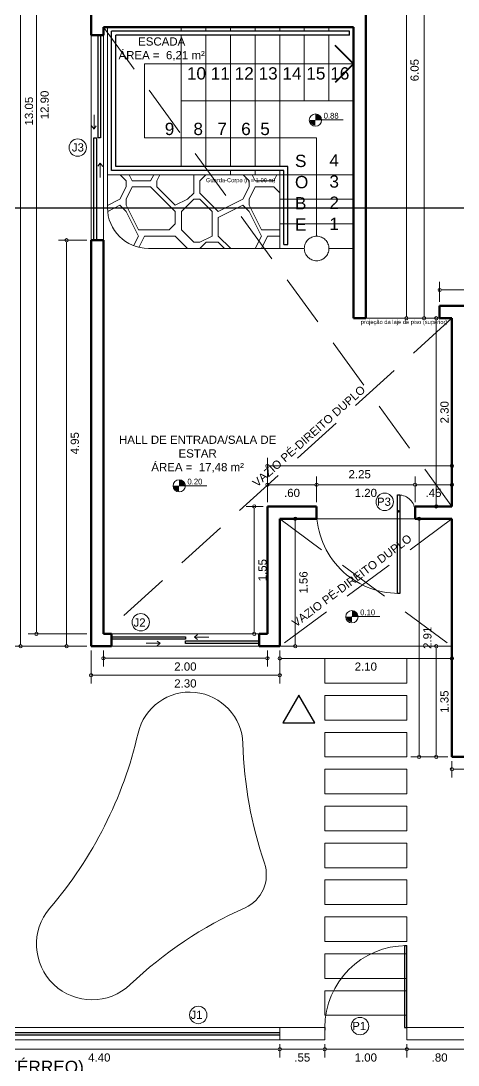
# Model space of a CAD drawing. Header units: millimetres. Extents: x 13 to 97.1, y 11.9 to 71.3.
# Drawn here: x 20.97 to 26.3, y 32.06 to 44.79 of the extents above; entities that cross this region are included whole.
import ezdxf

# ---------------------------------------------------------------- set-up
doc = ezdxf.new("R2010")
doc.units = ezdxf.units.MM
doc.linetypes.add('TRACEJADA', pattern=[19.05, 12.7, -6.35])
for name, color, linetype, lineweight in [('COTAS', 7, 'Continuous', 13), ('DESNÍVEL', 3, 'Continuous', 15), ('GUARDA-CORPO', 30, 'Continuous', 25), ('JANELA', 2, 'Continuous', 25), ('PAREDE CORTADA', 6, 'Continuous', 60), ('PEITORIL', 4, 'Continuous', 15), ('PORTAS', 1, 'Continuous', 25), ('PROJEÇÃO', 7, 'TRACEJADA', 15), ('TEXTO AMBIENTE', 7, 'Continuous', 30), ('TEXTO TÍTULO', 7, 'Continuous', 40), ('TRAÇO FINO', 7, 'Continuous', 13)]:
    doc.layers.add(name, color=color, linetype=linetype, lineweight=lineweight)
doc.layers.add('LINHA DE CORTE', color=2, linetype='Continuous')
doc.styles.get("Standard").update_dxf_attribs({"font": 'arial.ttf'})
doc.styles.add('STYLUS', font='stylu.ttf')
doc.dimstyles.new('Cota Projetos Arquitetônicos', dxfattribs={"dimtxt": 0.1, "dimasz": 0.04, "dimexe": 0.1, "dimexo": 0.05, "dimgap": 0.05, "dimtad": 4, "dimzin": 4, "dimdsep": 46, "dimtxsty": 'Standard', "dimblk": 'DOTBLANK', "dimcen": 0.09, "dimclrd": 7, "dimclre": 7, "dimclrt": 7, "dimadec": 0, "dimazin": 0, "dimtfac": 1, "dimtmove": 2, "dimatfit": 3, "dimfxl": 1, "dimtolj": 1, "dimtzin": 0, "dimlwd": 13, "dimlwe": 13, "dimarcsym": 0})

# ---------------------------------------------------------------- blocks, each defined once
blk = doc.blocks.new('_DotBlank')
at = {"color": 0, "linetype": 'ByBlock', "lineweight": -2}
blk.add_line((-0.5, 0), (-1, 0), dxfattribs=at)
blk.add_circle((0, 0), 0.5, dxfattribs=at)
blk = doc.blocks.new('*D397')
at = {"layer": 'COTAS', "color": 7, "linetype": 'Continuous', "lineweight": 13, "transparency": 16777216}
for p, q in [((26.229, 35.763), (26.229, 35.563)), ((26.269, 35.663), (31.489, 35.663)), ((31.529, 35.763), (31.529, 35.563))]:
    blk.add_line(p, q, dxfattribs=at)
at = {"layer": 'Defpoints', "color": 0, "transparency": 16777216}
for p in [(26.229, 35.813), (31.529, 35.813), (31.529, 35.663)]:
    blk.add_point(p, dxfattribs=at)
at = {"layer": 'COTAS', "color": 7, "lineweight": 13, "transparency": 16777216, "xscale": 0.04, "yscale": 0.04, "zscale": 0.04, "rotation": 180}
blk.add_blockref('_DotBlank', (26.229, 35.663), dxfattribs=at)
at = {"layer": 'COTAS', "color": 7, "lineweight": 13, "transparency": 16777216, "xscale": 0.04, "yscale": 0.04, "zscale": 0.04}
blk.add_blockref('_DotBlank', (31.529, 35.663), dxfattribs=at)
at = {"layer": 'COTAS', "color": 7, "transparency": 16777216, "insert": (28.879, 35.562), "char_height": 0.1, "attachment_point": 5}
blk.add_mtext('\\A1;5.30', dxfattribs=at)
blk = doc.blocks.new('*D398')
at = {"layer": 'COTAS', "color": 7, "linetype": 'Continuous', "lineweight": 13, "transparency": 16777216}
for p, q in [((26.179, 37.163), (25.937, 37.163)), ((26.037, 35.853), (26.037, 37.123)), ((26.179, 35.813), (25.937, 35.813))]:
    blk.add_line(p, q, dxfattribs=at)
at = {"layer": 'Defpoints', "color": 0, "transparency": 16777216}
for p in [(26.037, 37.163), (26.229, 37.163), (26.229, 35.813)]:
    blk.add_point(p, dxfattribs=at)
at = {"layer": 'COTAS', "color": 7, "lineweight": 13, "transparency": 16777216, "xscale": 0.04, "yscale": 0.04, "zscale": 0.04}
for p, rotation in [((26.037, 37.163), 90), ((26.037, 35.813), 270)]:
    blk.add_blockref('_DotBlank', p, dxfattribs=dict(at, rotation=rotation))
at = {"layer": 'COTAS', "color": 7, "transparency": 16777216, "insert": (26.138, 36.488), "char_height": 0.1, "attachment_point": 5, "rotation": 90}
blk.add_mtext('\\A1;1.35', dxfattribs=at)
blk = doc.blocks.new('*D399')
at = {"layer": 'COTAS', "color": 7, "linetype": 'Continuous', "lineweight": 13, "transparency": 16777216}
for p, q in [((24.129, 37.113), (24.129, 36.915)), ((26.229, 37.113), (26.229, 36.915)), ((26.189, 37.015), (24.169, 37.015))]:
    blk.add_line(p, q, dxfattribs=at)
at = {"layer": 'Defpoints', "color": 0, "transparency": 16777216}
for p in [(24.129, 37.163), (26.229, 37.163), (24.129, 37.015)]:
    blk.add_point(p, dxfattribs=at)
at = {"layer": 'COTAS', "color": 7, "lineweight": 13, "transparency": 16777216, "xscale": 0.04, "yscale": 0.04, "zscale": 0.04, "rotation": 180}
blk.add_blockref('_DotBlank', (24.129, 37.015), dxfattribs=at)
at = {"layer": 'COTAS', "color": 7, "lineweight": 13, "transparency": 16777216, "xscale": 0.04, "yscale": 0.04, "zscale": 0.04}
blk.add_blockref('_DotBlank', (26.229, 37.015), dxfattribs=at)
at = {"layer": 'COTAS', "color": 7, "transparency": 16777216, "insert": (25.179, 36.914), "char_height": 0.1, "attachment_point": 5}
blk.add_mtext('\\A1;2.10', dxfattribs=at)
blk = doc.blocks.new('*D400')
at = {"layer": 'COTAS', "color": 7, "linetype": 'Continuous', "lineweight": 13, "transparency": 16777216}
for p, q in [((21.829, 37.113), (21.829, 36.71)), ((24.129, 37.113), (24.129, 36.71)), ((24.089, 36.81), (21.869, 36.81))]:
    blk.add_line(p, q, dxfattribs=at)
at = {"layer": 'Defpoints', "color": 0, "transparency": 16777216}
for p in [(21.829, 37.163), (24.129, 37.163), (21.829, 36.81)]:
    blk.add_point(p, dxfattribs=at)
at = {"layer": 'COTAS', "color": 7, "lineweight": 13, "transparency": 16777216, "xscale": 0.04, "yscale": 0.04, "zscale": 0.04, "rotation": 180}
blk.add_blockref('_DotBlank', (21.829, 36.81), dxfattribs=at)
at = {"layer": 'COTAS', "color": 7, "lineweight": 13, "transparency": 16777216, "xscale": 0.04, "yscale": 0.04, "zscale": 0.04}
blk.add_blockref('_DotBlank', (24.129, 36.81), dxfattribs=at)
at = {"layer": 'COTAS', "color": 7, "transparency": 16777216, "insert": (22.979, 36.709), "char_height": 0.1, "attachment_point": 5}
blk.add_mtext('\\A1;2.30', dxfattribs=at)
blk = doc.blocks.new('*D401')
at = {"layer": 'COTAS', "color": 7, "linetype": 'Continuous', "lineweight": 13, "transparency": 16777216}
for p, q in [((21.979, 37.113), (21.979, 36.916)), ((23.979, 37.113), (23.979, 36.916)), ((22.019, 37.016), (23.939, 37.016))]:
    blk.add_line(p, q, dxfattribs=at)
at = {"layer": 'Defpoints', "color": 0, "transparency": 16777216}
for p in [(21.979, 37.163), (23.979, 37.163), (23.979, 37.016)]:
    blk.add_point(p, dxfattribs=at)
at = {"layer": 'COTAS', "color": 7, "lineweight": 13, "transparency": 16777216, "xscale": 0.04, "yscale": 0.04, "zscale": 0.04, "rotation": 180}
blk.add_blockref('_DotBlank', (21.979, 37.016), dxfattribs=at)
at = {"layer": 'COTAS', "color": 7, "lineweight": 13, "transparency": 16777216, "xscale": 0.04, "yscale": 0.04, "zscale": 0.04}
blk.add_blockref('_DotBlank', (23.979, 37.016), dxfattribs=at)
at = {"layer": 'COTAS', "color": 7, "transparency": 16777216, "insert": (22.979, 36.915), "char_height": 0.1, "attachment_point": 5}
blk.add_mtext('\\A1;2.00', dxfattribs=at)
blk = doc.blocks.new('*D402')
at = {"layer": 'COTAS', "color": 7, "linetype": 'Continuous', "lineweight": 13, "transparency": 16777216}
for p, q in [((26.179, 38.718), (25.729, 38.718)), ((25.829, 38.678), (25.829, 35.853)), ((26.179, 35.813), (25.729, 35.813))]:
    blk.add_line(p, q, dxfattribs=at)
at = {"layer": 'Defpoints', "color": 0, "transparency": 16777216}
for p in [(26.229, 38.718), (25.829, 35.813), (26.229, 35.813)]:
    blk.add_point(p, dxfattribs=at)
at = {"layer": 'COTAS', "color": 7, "lineweight": 13, "transparency": 16777216, "xscale": 0.04, "yscale": 0.04, "zscale": 0.04}
for p, rotation in [((25.829, 38.718), 90), ((25.829, 35.813), 270)]:
    blk.add_blockref('_DotBlank', p, dxfattribs=dict(at, rotation=rotation))
at = {"layer": 'COTAS', "color": 7, "transparency": 16777216, "insert": (25.93, 37.266), "char_height": 0.1, "attachment_point": 5, "rotation": 90}
blk.add_mtext('\\A1;2.91', dxfattribs=at)
blk = doc.blocks.new('*D407')
at = {"layer": 'COTAS', "color": 7, "linetype": 'Continuous', "lineweight": 13, "transparency": 16777216}
for p, q in [((24.179, 38.718), (24.418, 38.718)), ((24.318, 37.203), (24.318, 38.678)), ((24.179, 37.163), (24.418, 37.163))]:
    blk.add_line(p, q, dxfattribs=at)
at = {"layer": 'Defpoints', "color": 0, "transparency": 16777216}
for p in [(24.129, 38.718), (24.318, 38.718), (24.129, 37.163)]:
    blk.add_point(p, dxfattribs=at)
at = {"layer": 'COTAS', "color": 7, "lineweight": 13, "transparency": 16777216, "xscale": 0.04, "yscale": 0.04, "zscale": 0.04}
for p, rotation in [((24.318, 38.718), 90), ((24.318, 37.163), 270)]:
    blk.add_blockref('_DotBlank', p, dxfattribs=dict(at, rotation=rotation))
at = {"layer": 'COTAS', "color": 7, "transparency": 16777216, "insert": (24.419, 37.941), "char_height": 0.1, "attachment_point": 5, "rotation": 90}
blk.add_mtext('\\A1;1.56', dxfattribs=at)
blk = doc.blocks.new('*D408')
at = {"layer": 'COTAS', "color": 7, "linetype": 'Continuous', "lineweight": 13, "transparency": 16777216}
for p, q in [((23.929, 38.868), (23.719, 38.868)), ((23.819, 38.828), (23.819, 37.353)), ((23.929, 37.313), (23.719, 37.313))]:
    blk.add_line(p, q, dxfattribs=at)
at = {"layer": 'Defpoints', "color": 0, "transparency": 16777216}
for p in [(23.979, 38.868), (23.819, 37.313), (23.979, 37.313)]:
    blk.add_point(p, dxfattribs=at)
at = {"layer": 'COTAS', "color": 7, "lineweight": 13, "transparency": 16777216, "xscale": 0.04, "yscale": 0.04, "zscale": 0.04}
for p, rotation in [((23.819, 38.868), 90), ((23.819, 37.313), 270)]:
    blk.add_blockref('_DotBlank', p, dxfattribs=dict(at, rotation=rotation))
at = {"layer": 'COTAS', "color": 7, "transparency": 16777216, "insert": (23.92, 38.091), "char_height": 0.1, "attachment_point": 5, "rotation": 90}
blk.add_mtext('\\A1;1.55', dxfattribs=at)
blk = doc.blocks.new('*D340')
at = {"layer": 'COTAS', "color": 7, "linetype": 'Continuous', "lineweight": 13, "transparency": 16777216}
for p, q in [((25.679, 32.313), (25.679, 32.149)), ((26.439, 32.249), (25.719, 32.249)), ((26.479, 32.313), (26.479, 32.149))]:
    blk.add_line(p, q, dxfattribs=at)
at = {"layer": 'Defpoints', "color": 0, "transparency": 16777216}
for p in [(25.679, 32.363), (26.479, 32.363), (25.679, 32.249)]:
    blk.add_point(p, dxfattribs=at)
at = {"layer": 'COTAS', "color": 7, "lineweight": 13, "transparency": 16777216, "xscale": 0.04, "yscale": 0.04, "zscale": 0.04, "rotation": 180}
blk.add_blockref('_DotBlank', (25.679, 32.249), dxfattribs=at)
at = {"layer": 'COTAS', "color": 7, "lineweight": 13, "transparency": 16777216, "xscale": 0.04, "yscale": 0.04, "zscale": 0.04}
blk.add_blockref('_DotBlank', (26.479, 32.249), dxfattribs=at)
at = {"layer": 'COTAS', "color": 7, "transparency": 16777216, "insert": (26.079, 32.148), "char_height": 0.1, "attachment_point": 5}
blk.add_mtext('\\A1;.80', dxfattribs=at)
blk = doc.blocks.new('*D341')
at = {"layer": 'COTAS', "color": 7, "linetype": 'Continuous', "lineweight": 13, "transparency": 16777216}
for p, q in [((24.679, 32.313), (24.679, 32.149)), ((24.719, 32.249), (25.639, 32.249)), ((25.679, 32.313), (25.679, 32.149))]:
    blk.add_line(p, q, dxfattribs=at)
at = {"layer": 'Defpoints', "color": 0, "transparency": 16777216}
for p in [(24.679, 32.363), (25.679, 32.363), (25.679, 32.249)]:
    blk.add_point(p, dxfattribs=at)
at = {"layer": 'COTAS', "color": 7, "lineweight": 13, "transparency": 16777216, "xscale": 0.04, "yscale": 0.04, "zscale": 0.04, "rotation": 180}
blk.add_blockref('_DotBlank', (24.679, 32.249), dxfattribs=at)
at = {"layer": 'COTAS', "color": 7, "lineweight": 13, "transparency": 16777216, "xscale": 0.04, "yscale": 0.04, "zscale": 0.04}
blk.add_blockref('_DotBlank', (25.679, 32.249), dxfattribs=at)
at = {"layer": 'COTAS', "color": 7, "transparency": 16777216, "insert": (25.179, 32.148), "char_height": 0.1, "attachment_point": 5}
blk.add_mtext('\\A1;1.00', dxfattribs=at)
blk = doc.blocks.new('*D318')
at = {"layer": 'Defpoints', "color": 0, "transparency": 16777216}
for p in [(25.179, 47.213), (25.179, 41.163), (25.673, 41.163)]:
    blk.add_point(p, dxfattribs=at)
at = {"layer": 'TEXTO TÍTULO', "color": 7, "linetype": 'Continuous', "lineweight": 13, "transparency": 16777216}
for p, q in [((25.229, 47.213), (25.773, 47.213)), ((25.673, 47.173), (25.673, 41.203)), ((25.229, 41.163), (25.773, 41.163))]:
    blk.add_line(p, q, dxfattribs=at)
at = {"layer": 'TEXTO TÍTULO', "color": 7, "lineweight": 13, "transparency": 16777216, "xscale": 0.04, "yscale": 0.04, "zscale": 0.04}
for p, rotation in [((25.673, 47.213), 90), ((25.673, 41.163), 270)]:
    blk.add_blockref('_DotBlank', p, dxfattribs=dict(at, rotation=rotation))
at = {"layer": 'TEXTO TÍTULO', "color": 7, "transparency": 16777216, "insert": (25.774, 44.188), "char_height": 0.1, "attachment_point": 5, "rotation": 90}
blk.add_mtext('\\A1;6.05', dxfattribs=at)
blk = doc.blocks.new('*D322')
at = {"layer": 'Defpoints', "color": 0, "transparency": 16777216}
for p in [(21.829, 42.113), (21.53, 37.163), (21.829, 37.163)]:
    blk.add_point(p, dxfattribs=at)
at = {"layer": 'TEXTO TÍTULO', "color": 7, "linetype": 'Continuous', "lineweight": 13, "transparency": 16777216}
for p, q in [((21.779, 42.113), (21.43, 42.113)), ((21.53, 42.073), (21.53, 37.203)), ((21.779, 37.163), (21.43, 37.163))]:
    blk.add_line(p, q, dxfattribs=at)
at = {"layer": 'TEXTO TÍTULO', "color": 7, "lineweight": 13, "transparency": 16777216, "xscale": 0.04, "yscale": 0.04, "zscale": 0.04}
for p, rotation in [((21.53, 42.113), 90), ((21.53, 37.163), 270)]:
    blk.add_blockref('_DotBlank', p, dxfattribs=dict(at, rotation=rotation))
at = {"layer": 'TEXTO TÍTULO', "color": 7, "transparency": 16777216, "insert": (21.631, 39.638), "char_height": 0.1, "attachment_point": 5, "rotation": 90}
blk.add_mtext('\\A1;4.95', dxfattribs=at)
blk = doc.blocks.new('*D323')
at = {"layer": 'Defpoints', "color": 0, "transparency": 16777216}
for p in [(20.97, 50.213), (21.829, 50.213), (21.829, 37.163)]:
    blk.add_point(p, dxfattribs=at)
at = {"layer": 'TEXTO TÍTULO', "color": 7, "linetype": 'Continuous', "lineweight": 13, "transparency": 16777216}
for p, q in [((21.779, 50.213), (20.87, 50.213)), ((20.97, 37.203), (20.97, 50.173)), ((21.779, 37.163), (20.87, 37.163))]:
    blk.add_line(p, q, dxfattribs=at)
at = {"layer": 'TEXTO TÍTULO', "color": 7, "lineweight": 13, "transparency": 16777216, "xscale": 0.04, "yscale": 0.04, "zscale": 0.04}
for p, rotation in [((20.97, 50.213), 90), ((20.97, 37.163), 270)]:
    blk.add_blockref('_DotBlank', p, dxfattribs=dict(at, rotation=rotation))
at = {"layer": 'TEXTO TÍTULO', "color": 7, "transparency": 16777216, "insert": (21.072, 43.688), "char_height": 0.1, "attachment_point": 5, "rotation": 90}
blk.add_mtext('\\A1;13.05', dxfattribs=at)
blk = doc.blocks.new('*D324')
at = {"layer": 'Defpoints', "color": 0, "transparency": 16777216}
for p in [(21.162, 50.213), (21.829, 50.213), (21.829, 37.313)]:
    blk.add_point(p, dxfattribs=at)
at = {"layer": 'TEXTO TÍTULO', "color": 7, "linetype": 'Continuous', "lineweight": 13, "transparency": 16777216}
for p, q in [((21.779, 50.213), (21.062, 50.213)), ((21.162, 37.353), (21.162, 50.173)), ((21.779, 37.313), (21.062, 37.313))]:
    blk.add_line(p, q, dxfattribs=at)
at = {"layer": 'TEXTO TÍTULO', "color": 7, "lineweight": 13, "transparency": 16777216, "xscale": 0.04, "yscale": 0.04, "zscale": 0.04}
for p, rotation in [((21.162, 50.213), 90), ((21.162, 37.313), 270)]:
    blk.add_blockref('_DotBlank', p, dxfattribs=dict(at, rotation=rotation))
at = {"layer": 'TEXTO TÍTULO', "color": 7, "transparency": 16777216, "insert": (21.263, 43.763), "char_height": 0.1, "attachment_point": 5, "rotation": 90}
blk.add_mtext('\\A1;12.90', dxfattribs=at)
blk = doc.blocks.new('*D347')
at = {"layer": 'Defpoints', "color": 0, "transparency": 16777216}
for p in [(27.029, 41.507), (26.079, 41.313), (27.029, 41.313)]:
    blk.add_point(p, dxfattribs=at)
at = {"layer": 'TEXTO TÍTULO', "color": 7, "linetype": 'Continuous', "lineweight": 13, "transparency": 16777216}
for p, q in [((26.079, 41.363), (26.079, 41.607)), ((27.029, 41.363), (27.029, 41.607)), ((26.119, 41.507), (26.989, 41.507))]:
    blk.add_line(p, q, dxfattribs=at)
at = {"layer": 'TEXTO TÍTULO', "color": 7, "lineweight": 13, "transparency": 16777216, "xscale": 0.04, "yscale": 0.04, "zscale": 0.04, "rotation": 180}
blk.add_blockref('_DotBlank', (26.079, 41.507), dxfattribs=at)
at = {"layer": 'TEXTO TÍTULO', "color": 7, "lineweight": 13, "transparency": 16777216, "xscale": 0.04, "yscale": 0.04, "zscale": 0.04}
blk.add_blockref('_DotBlank', (27.029, 41.507), dxfattribs=at)
at = {"layer": 'TEXTO TÍTULO', "color": 7, "transparency": 16777216, "insert": (26.554, 41.406), "char_height": 0.1, "attachment_point": 5}
blk.add_mtext('\\A1;.95', dxfattribs=at)
blk = doc.blocks.new('*D348')
at = {"layer": 'Defpoints', "color": 0, "transparency": 16777216}
for p in [(25.179, 50.063), (25.179, 41.163), (25.889, 41.163)]:
    blk.add_point(p, dxfattribs=at)
at = {"layer": 'TEXTO TÍTULO', "color": 7, "linetype": 'Continuous', "lineweight": 13, "transparency": 16777216}
for p, q in [((25.229, 50.063), (25.989, 50.063)), ((25.889, 50.023), (25.889, 41.203)), ((25.229, 41.163), (25.989, 41.163))]:
    blk.add_line(p, q, dxfattribs=at)
at = {"layer": 'TEXTO TÍTULO', "color": 7, "lineweight": 13, "transparency": 16777216, "xscale": 0.04, "yscale": 0.04, "zscale": 0.04}
for p, rotation in [((25.889, 50.063), 90), ((25.889, 41.163), 270)]:
    blk.add_blockref('_DotBlank', p, dxfattribs=dict(at, rotation=rotation))
at = {"layer": 'TEXTO TÍTULO', "color": 7, "transparency": 16777216, "insert": (25.99, 45.613), "char_height": 0.1, "attachment_point": 5, "rotation": 90}
blk.add_mtext('\\A1;8.90', dxfattribs=at)
blk = doc.blocks.new('*D349')
at = {"layer": 'Defpoints', "color": 0, "transparency": 16777216}
for p in [(26.229, 41.163), (26.038, 38.868), (26.229, 38.868)]:
    blk.add_point(p, dxfattribs=at)
at = {"layer": 'TEXTO TÍTULO', "color": 7, "linetype": 'Continuous', "lineweight": 13, "transparency": 16777216}
for p, q in [((26.179, 41.163), (25.938, 41.163)), ((26.038, 41.123), (26.038, 38.908)), ((26.179, 38.868), (25.938, 38.868))]:
    blk.add_line(p, q, dxfattribs=at)
at = {"layer": 'TEXTO TÍTULO', "color": 7, "lineweight": 13, "transparency": 16777216, "xscale": 0.04, "yscale": 0.04, "zscale": 0.04}
for p, rotation in [((26.038, 41.163), 90), ((26.038, 38.868), 270)]:
    blk.add_blockref('_DotBlank', p, dxfattribs=dict(at, rotation=rotation))
at = {"layer": 'TEXTO TÍTULO', "color": 7, "transparency": 16777216, "insert": (26.139, 40.016), "char_height": 0.1, "attachment_point": 5, "rotation": 90}
blk.add_mtext('\\A1;2.30', dxfattribs=at)
blk = doc.blocks.new('*D350')
at = {"layer": 'Defpoints', "color": 0, "transparency": 16777216}
for p in [(24.579, 39.133), (24.579, 38.868), (25.779, 38.868)]:
    blk.add_point(p, dxfattribs=at)
at = {"layer": 'TEXTO TÍTULO', "color": 7, "linetype": 'Continuous', "lineweight": 13, "transparency": 16777216}
for p, q in [((24.579, 38.918), (24.579, 39.233)), ((25.779, 38.918), (25.779, 39.233)), ((25.739, 39.133), (24.619, 39.133))]:
    blk.add_line(p, q, dxfattribs=at)
at = {"layer": 'TEXTO TÍTULO', "color": 7, "lineweight": 13, "transparency": 16777216, "xscale": 0.04, "yscale": 0.04, "zscale": 0.04, "rotation": 180}
blk.add_blockref('_DotBlank', (24.579, 39.133), dxfattribs=at)
at = {"layer": 'TEXTO TÍTULO', "color": 7, "lineweight": 13, "transparency": 16777216, "xscale": 0.04, "yscale": 0.04, "zscale": 0.04}
blk.add_blockref('_DotBlank', (25.779, 39.133), dxfattribs=at)
at = {"layer": 'TEXTO TÍTULO', "color": 7, "transparency": 16777216, "insert": (25.179, 39.032), "char_height": 0.1, "attachment_point": 5}
blk.add_mtext('\\A1;1.20', dxfattribs=at)
blk = doc.blocks.new('*D351')
at = {"layer": 'Defpoints', "color": 0, "transparency": 16777216}
for p in [(25.779, 39.133), (25.779, 38.868), (26.229, 38.868)]:
    blk.add_point(p, dxfattribs=at)
at = {"layer": 'TEXTO TÍTULO', "color": 7, "linetype": 'Continuous', "lineweight": 13, "transparency": 16777216}
for p, q in [((25.779, 38.918), (25.779, 39.233)), ((26.229, 38.918), (26.229, 39.233)), ((26.189, 39.133), (25.819, 39.133))]:
    blk.add_line(p, q, dxfattribs=at)
at = {"layer": 'TEXTO TÍTULO', "color": 7, "lineweight": 13, "transparency": 16777216, "xscale": 0.04, "yscale": 0.04, "zscale": 0.04, "rotation": 180}
blk.add_blockref('_DotBlank', (25.779, 39.133), dxfattribs=at)
at = {"layer": 'TEXTO TÍTULO', "color": 7, "lineweight": 13, "transparency": 16777216, "xscale": 0.04, "yscale": 0.04, "zscale": 0.04}
blk.add_blockref('_DotBlank', (26.229, 39.133), dxfattribs=at)
at = {"layer": 'TEXTO TÍTULO', "color": 7, "transparency": 16777216, "insert": (26.004, 39.033), "char_height": 0.1, "attachment_point": 5}
blk.add_mtext('\\A1;.45', dxfattribs=at)
blk = doc.blocks.new('*D352')
at = {"layer": 'Defpoints', "color": 0, "transparency": 16777216}
for p in [(23.979, 39.133), (23.979, 38.868), (24.579, 38.868)]:
    blk.add_point(p, dxfattribs=at)
at = {"layer": 'TEXTO TÍTULO', "color": 7, "linetype": 'Continuous', "lineweight": 13, "transparency": 16777216}
for p, q in [((23.979, 38.918), (23.979, 39.233)), ((24.579, 38.918), (24.579, 39.233)), ((24.539, 39.133), (24.019, 39.133))]:
    blk.add_line(p, q, dxfattribs=at)
at = {"layer": 'TEXTO TÍTULO', "color": 7, "lineweight": 13, "transparency": 16777216, "xscale": 0.04, "yscale": 0.04, "zscale": 0.04, "rotation": 180}
blk.add_blockref('_DotBlank', (23.979, 39.133), dxfattribs=at)
at = {"layer": 'TEXTO TÍTULO', "color": 7, "lineweight": 13, "transparency": 16777216, "xscale": 0.04, "yscale": 0.04, "zscale": 0.04}
blk.add_blockref('_DotBlank', (24.579, 39.133), dxfattribs=at)
at = {"layer": 'TEXTO TÍTULO', "color": 7, "transparency": 16777216, "insert": (24.279, 39.032), "char_height": 0.1, "attachment_point": 5}
blk.add_mtext('\\A1;.60', dxfattribs=at)
blk = doc.blocks.new('*D353')
at = {"layer": 'Defpoints', "color": 0, "transparency": 16777216}
for p in [(23.979, 39.361), (23.979, 38.868), (26.229, 38.868)]:
    blk.add_point(p, dxfattribs=at)
at = {"layer": 'TEXTO TÍTULO', "color": 7, "linetype": 'Continuous', "lineweight": 13, "transparency": 16777216}
for p, q in [((23.979, 38.918), (23.979, 39.461)), ((26.189, 39.361), (24.019, 39.361)), ((26.229, 38.918), (26.229, 39.461))]:
    blk.add_line(p, q, dxfattribs=at)
at = {"layer": 'TEXTO TÍTULO', "color": 7, "lineweight": 13, "transparency": 16777216, "xscale": 0.04, "yscale": 0.04, "zscale": 0.04, "rotation": 180}
blk.add_blockref('_DotBlank', (23.979, 39.361), dxfattribs=at)
at = {"layer": 'TEXTO TÍTULO', "color": 7, "lineweight": 13, "transparency": 16777216, "xscale": 0.04, "yscale": 0.04, "zscale": 0.04}
blk.add_blockref('_DotBlank', (26.229, 39.361), dxfattribs=at)
at = {"layer": 'TEXTO TÍTULO', "color": 7, "transparency": 16777216, "insert": (25.104, 39.26), "char_height": 0.1, "attachment_point": 5}
blk.add_mtext('\\A1;2.25', dxfattribs=at)
blk = doc.blocks.new('*D354')
at = {"layer": 'Defpoints', "color": 0, "transparency": 16777216}
for p in [(24.129, 32.363), (24.679, 32.363), (24.129, 32.249)]:
    blk.add_point(p, dxfattribs=at)
at = {"layer": 'TEXTO TÍTULO', "color": 7, "linetype": 'Continuous', "lineweight": 13, "transparency": 16777216}
for p, q in [((24.129, 32.313), (24.129, 32.149)), ((24.639, 32.249), (24.169, 32.249)), ((24.679, 32.313), (24.679, 32.149))]:
    blk.add_line(p, q, dxfattribs=at)
at = {"layer": 'TEXTO TÍTULO', "color": 7, "lineweight": 13, "transparency": 16777216, "xscale": 0.04, "yscale": 0.04, "zscale": 0.04, "rotation": 180}
blk.add_blockref('_DotBlank', (24.129, 32.249), dxfattribs=at)
at = {"layer": 'TEXTO TÍTULO', "color": 7, "lineweight": 13, "transparency": 16777216, "xscale": 0.04, "yscale": 0.04, "zscale": 0.04}
blk.add_blockref('_DotBlank', (24.679, 32.249), dxfattribs=at)
at = {"layer": 'TEXTO TÍTULO', "color": 7, "transparency": 16777216, "insert": (24.404, 32.148), "char_height": 0.1, "attachment_point": 5}
blk.add_mtext('\\A1;.55', dxfattribs=at)
blk = doc.blocks.new('*D355')
at = {"layer": 'Defpoints', "color": 0, "transparency": 16777216}
for p in [(19.729, 32.363), (24.129, 32.363), (19.729, 32.249)]:
    blk.add_point(p, dxfattribs=at)
at = {"layer": 'TEXTO TÍTULO', "color": 7, "linetype": 'Continuous', "lineweight": 13, "transparency": 16777216}
for p, q in [((19.729, 32.313), (19.729, 32.149)), ((24.089, 32.249), (19.769, 32.249)), ((24.129, 32.313), (24.129, 32.149))]:
    blk.add_line(p, q, dxfattribs=at)
at = {"layer": 'TEXTO TÍTULO', "color": 7, "lineweight": 13, "transparency": 16777216, "xscale": 0.04, "yscale": 0.04, "zscale": 0.04, "rotation": 180}
blk.add_blockref('_DotBlank', (19.729, 32.249), dxfattribs=at)
at = {"layer": 'TEXTO TÍTULO', "color": 7, "lineweight": 13, "transparency": 16777216, "xscale": 0.04, "yscale": 0.04, "zscale": 0.04}
blk.add_blockref('_DotBlank', (24.129, 32.249), dxfattribs=at)
at = {"layer": 'TEXTO TÍTULO', "color": 7, "transparency": 16777216, "insert": (21.929, 32.148), "char_height": 0.1, "attachment_point": 5}
blk.add_mtext('\\A1;4.40', dxfattribs=at)

msp = doc.modelspace()

# ---------------------------------------------------------------- hatches: boundary and pattern name
at = {"layer": 'COTAS'}
h = msp.add_hatch(color=256, dxfattribs=at)
h.paths.add_polyline_path([(24.564, 43.648), (24.564, 43.581), (24.632, 43.581, 0.414214)])
h.paths.add_polyline_path([(24.564, 43.581), (24.497, 43.581, 0.414214), (24.564, 43.513)])
h = msp.add_hatch(dxfattribs=at)
h.set_pattern_fill('PIETRA5', color=256, scale=1.5, pattern_type=2)
h.set_pattern_definition([(0, (23.0792, 42.0882), (1.5, 1.5), [0.075, -0.075, 0.15, -1.2]), (0, (22.4792, 42.1632), (1.5, 1.5), [0.375, -1.125]), (0, (22.4042, 42.2382), (1.5, 1.5), [0.375, -1.125]), (0, (23.0792, 42.6132), (1.5, 1.5), [0.075, -1.425]), (0, (22.3292, 42.7632), (1.5, 1.5), [0.225, -1.275]), (0, (22.3292, 42.8382), (1.5, 1.5), [0.225, -1.275]), (0, (23.2292, 42.9132), (1.5, 1.5), [0.45, -1.05]), (0, (23.1542, 42.9882), (1.5, 1.5), [0.45, -1.05]), (0, (22.7792, 43.1382), (1.5, 1.5), [0.15, -1.35]), (0, (22.8542, 43.2132), (1.5, 1.5), [0.075, -1.425]), (0, (22.1792, 43.3632), (1.5, 1.5), [0.075, -0.075, 0.075, -1.275]), (90, (22.1792, 43.0632), (-1.5, 1.5), [0.225, -1.275]), (90, (22.2542, 42.5382), (-1.5, 1.5), [0.075, -0.15, 0.075, -0.15, 0.3, -0.75]), (90, (22.4042, 43.4382), (-1.5, 1.5), [0.075, -1.425]), (90, (22.6292, 42.7632), (-1.5, 1.5), [0.075, -1.425]), (90, (22.7042, 43.1382), (-1.5, 1.5), [0.075, -1.425]), (90, (22.8542, 42.3132), (-1.5, 1.5), [0.15, -1.35]), (90, (22.9292, 42.2382), (-1.5, 1.5), [0.225, -1.275]), (90, (23.0042, 43.1382), (-1.5, 1.5), [0.15, -0.075, 0.15, -1.125]), (90, (23.0792, 42.6882), (-1.5, 1.5), [0.3, -1.2]), (90, (23.1542, 42.6882), (-1.5, 1.5), [0.15, -1.35]), (90, (23.3042, 42.1632), (-1.5, 1.5), [0.3, -1.2]), (90, (23.3792, 42.1632), (-1.5, 1.5), [0.225, -1.275]), (45, (22.7792, 42.2382), (0, 1.5), [0.10607, -2.01525]), (45, (23.0042, 42.6132), (0, 1.5), [0.10607, -2.01525]), (45, (23.1542, 42.8382), (0, 1.5), [0.10607, -2.01525]), (45, (22.1042, 42.9882), (0, 1.5), [0.10607, -2.01525]), (45, (22.2542, 43.2882), (0, 1.5), [0.10607, -2.01525]), (45, (22.9292, 42.4632), (0, 1.5), [0.2121, -1.9092]), (45, (23.0792, 43.4382), (0, 1.5), [0.21213, -1.9092]), (135, (23.0042, 42.0132), (-1.5, 2e-16), [0.2121, -1.9092]), (135, (23.0792, 42.0882), (-1.5, 2e-16), [0.2121, -1.9092]), (135, (23.3042, 42.4632), (-1.5, 2e-16), [0.2121, -1.9092]), (135, (23.0792, 42.9882), (-1.5, 2e-16), [0.2121, -1.9092]), (135, (23.1542, 42.9882), (-1.5, 2e-16), [0.21213, -1.9092]), (135, (22.8542, 42.5382), (-1.5, 2e-16), [0.3182, -1.8031]), (135, (23.3792, 42.4632), (-1.5, 2e-16), [0.3182, -1.8031]), (135, (22.8542, 42.4632), (-1.5, 2e-16), [0.42426, -1.69706]), (135, (22.1792, 43.3632), (-1.5, 2e-16), [0.42426, -1.69706]), (135, (22.1792, 43.2882), (-1.5, 2e-16), [0.42426, -1.69706]), (135, (22.2542, 42.4632), (-1.5, 2e-16), [0.10607, -2.01525]), (135, (22.2542, 42.8382), (-1.5, 2e-16), [0.10607, -2.01525]), (26.565, (23.1542, 42.0882), (1.5, 6e-10), [0.1677, -3.1864]), (26.565, (22.8542, 42.5382), (1.5, 6e-10), [0.1677, -3.1864]), (26.565, (23.3792, 42.3882), (1.5, 6e-10), [0.3354, -3.0187]), (26.565, (23.3792, 42.4632), (1.5, 6e-10), [0.3354, -3.0187]), (63.435, (22.9292, 43.2132), (8e-11, 1.5), [0.1677, -1.677, 0.3354, -1.174]), (63.435, (22.1792, 42.6132), (8e-11, 1.5), [0.1677, -3.1864]), (63.435, (22.4042, 42.0132), (8e-11, 1.5), [0.1677, -3.1864]), (63.435, (22.2542, 42.6132), (8e-11, 1.5), [0.1677, -3.1864]), (63.435, (23.0042, 43.2882), (8e-11, 1.5), [0.1677, -3.1864]), (63.435, (22.9292, 43.2132), (8e-11, 1.5), [0.1677, -3.1864]), (63.435, (22.6292, 42.8382), (8e-11, 1.5), [0.3354, -3.0187]), (63.435, (22.5542, 42.8382), (8e-11, 1.5), [0.3354, -3.0187]), (116.565, (22.3292, 42.8382), (-6e-10, 1.5), [0.1677, -3.1864]), (116.565, (22.4042, 42.1632), (-6e-10, 1.5), [0.3354, -3.0187]), (116.565, (22.4042, 42.2382), (-6e-10, 1.5), [0.3354, -3.0187]), (153.435, (22.7042, 43.2132), (-1.5, 8e-11), [0.3354, -3.0187]), (153.435, (22.8542, 43.2132), (-1.5, 8e-11), [0.5031, -2.851])])
h.paths.add_polyline_path([(24.129, 42.913), (22.029, 42.913), (22.029, 42.513, 0.414214), (22.529, 42.013), (24.129, 42.013)])
h.paths.add_polyline_path([(23.214, 42.793), (24.083, 42.793), (24.083, 42.896), (23.214, 42.896)], flags=24)
h = msp.add_hatch(color=256, dxfattribs=at)
h.paths.add_polyline_path([(22.903, 39.188), (22.903, 39.12), (22.97, 39.12, 0.414214)])
h.paths.add_polyline_path([(22.903, 39.12), (22.835, 39.12, 0.414214), (22.903, 39.053)])
h = msp.add_hatch(color=256, dxfattribs=at)
h.paths.add_polyline_path([(25.009, 37.592), (25.009, 37.525), (25.077, 37.525, 0.414214)])
h.paths.add_polyline_path([(25.009, 37.525), (24.942, 37.525, 0.414214), (25.009, 37.457)])

# ---------------------------------------------------------------- linework, layer by layer
at = {"layer": 'COTAS', "ltscale": 0.06}
for p, q in [((24.565, 43.58), (24.904, 43.58)), ((22.904, 39.12), (23.242, 39.12)), ((25.01, 37.524), (25.348, 37.524))]:
    msp.add_line(p, q, dxfattribs=at)
at = {"layer": 'COTAS'}
for p, q in [((24.679, 32.513), (24.679, 32.363)), ((25.679, 32.513), (25.679, 32.363))]:
    msp.add_line(p, q, dxfattribs=at)
at = {"layer": 'COTAS', "ltscale": 0.06}
for centre in [(24.565, 43.579), (22.904, 39.119), (25.01, 37.523)]:
    msp.add_circle(centre, 0.0751, dxfattribs=at)
at = {"layer": 'COTAS'}
for centre in [(21.666, 43.243), (25.409, 38.924), (22.435, 37.456), (23.136, 32.667), (25.108, 32.532)]:
    msp.add_circle(centre, 0.106, dxfattribs=at)
at = {"layer": 'DESNÍVEL'}
for p, q in [((25.779, 38.718), (24.579, 38.718)), ((26.229, 37.163), (24.129, 37.163))]:
    msp.add_line(p, q, dxfattribs=at)
at = {"layer": 'GUARDA-CORPO'}
for p, q in [((22.079, 42.963), (22.079, 44.663)), ((24.979, 44.663), (22.079, 44.663)), ((22.129, 43.013), (22.129, 44.613)), ((24.979, 44.613), (22.129, 44.613)), ((24.979, 44.613), (24.979, 44.663)), ((24.179, 42.963), (22.079, 42.963)), ((24.229, 43.013), (22.129, 43.013)), ((24.179, 42.063), (24.179, 42.963)), ((24.229, 42.063), (24.229, 43.013)), ((24.179, 42.063), (24.229, 42.063))]:
    msp.add_line(p, q, dxfattribs=at)
at = {"layer": 'GUARDA-CORPO', "ltscale": 0.06}
msp.add_lwpolyline([(24.362, 36.565), (24.167, 36.228), (24.556, 36.228)], close=True, dxfattribs=at)
at = {"layer": 'JANELA'}
for p, q in [((21.864, 42.113), (21.894, 42.113)), ((19.729, 32.453), (24.129, 32.453)), ((19.729, 32.423), (24.129, 32.423))]:
    msp.add_line(p, q, dxfattribs=at)
for points in [[(21.914, 43.363), (21.914, 44.613), (21.944, 44.613), (21.944, 43.363)], [(22.979, 37.248), (22.079, 37.248), (22.079, 37.278), (22.979, 37.278)], [(22.979, 37.228), (23.879, 37.228), (23.879, 37.198), (22.979, 37.198)]]:
    msp.add_lwpolyline(points, close=True, dxfattribs=at)
msp.add_lwpolyline([(21.864, 42.113), (21.864, 43.363), (21.894, 43.363), (21.894, 42.113)], dxfattribs=at)
at = {"layer": 'LINHA DE CORTE'}
msp.add_line((20.447, 42.508), (32.315, 42.508), dxfattribs=at)
at = {"layer": 'PAREDE CORTADA'}
for p, q in [((25.179, 41.863), (25.179, 47.213)), ((21.829, 44.613), (21.829, 44.863)), ((25.029, 44.713), (21.979, 44.713)), ((21.979, 44.613), (21.979, 44.713)), ((25.029, 44.713), (25.029, 41.163)), ((21.979, 44.613), (21.829, 44.613)), ((21.829, 42.113), (21.829, 37.413)), ((21.979, 42.113), (21.829, 42.113)), ((21.979, 37.413), (21.979, 42.113)), ((25.179, 41.863), (25.179, 41.163)), ((26.079, 41.163), (26.079, 41.313)), ((26.079, 41.313), (26.229, 41.313)), ((26.229, 41.313), (27.029, 41.313)), ((25.179, 41.163), (25.029, 41.163)), ((26.229, 41.163), (26.079, 41.163)), ((26.229, 38.868), (26.229, 41.163)), ((23.979, 37.313), (23.979, 38.868)), ((24.579, 38.868), (23.979, 38.868)), ((24.579, 38.868), (24.579, 38.718)), ((25.779, 38.868), (26.229, 38.868)), ((25.779, 38.868), (25.779, 38.718)), ((24.129, 37.163), (24.129, 38.718)), ((24.579, 38.718), (24.129, 38.718)), ((25.779, 38.718), (26.229, 38.718)), ((26.229, 35.813), (26.229, 38.718)), ((21.829, 37.163), (21.829, 37.413)), ((21.979, 37.413), (21.979, 37.313)), ((22.079, 37.313), (21.979, 37.313)), ((22.079, 37.313), (22.079, 37.163)), ((23.979, 37.313), (23.879, 37.313)), ((23.879, 37.313), (23.879, 37.163)), ((23.979, 37.313), (23.879, 37.313)), ((22.079, 37.163), (21.829, 37.163)), ((23.979, 37.163), (23.879, 37.163)), ((24.129, 37.163), (23.979, 37.163)), ((26.229, 35.813), (26.379, 35.813))]:
    msp.add_line(p, q, dxfattribs=at)
at = {"layer": 'PEITORIL'}
for p, q in [((21.829, 44.613), (21.829, 42.113)), ((21.979, 42.113), (21.979, 44.613)), ((23.879, 37.313), (22.079, 37.313)), ((23.879, 37.163), (22.079, 37.163)), ((19.729, 32.513), (24.129, 32.513)), ((19.729, 32.363), (24.129, 32.363))]:
    msp.add_line(p, q, dxfattribs=at)
at = {"layer": 'PORTAS'}
for p, q in [((25.589, 38.808), (25.569, 38.808)), ((25.579, 38.818), (25.579, 38.798)), ((25.649, 33.513), (25.649, 32.513)), ((25.649, 33.513), (25.679, 33.513)), ((25.679, 32.513), (25.679, 33.513)), ((24.679, 32.513), (24.679, 32.483)), ((25.649, 32.513), (25.679, 32.513))]:
    msp.add_line(p, q, dxfattribs=at)
msp.add_lwpolyline([(25.564, 38.808), (25.564, 39.008), (25.594, 39.008), (25.594, 38.808), (25.594, 37.808), (25.564, 37.808)], close=True, dxfattribs=at)
msp.add_circle((25.579, 38.808), 0.01, dxfattribs=at)
at = {"layer": 'PROJEÇÃO', "ltscale": 0.05}
for p, q in [((21.979, 44.713), (26.229, 38.868)), ((26.229, 41.163), (21.979, 37.313)), ((25.179, 41.163), (26.079, 41.163)), ((26.229, 38.718), (24.129, 37.163)), ((24.129, 38.718), (26.229, 37.163))]:
    msp.add_line(p, q, dxfattribs=at)
at = {"layer": 'PROJEÇÃO'}
for p, q in [((22.479, 43.363), (22.479, 44.263)), ((25.029, 44.263), (22.479, 44.263)), ((24.579, 43.363), (22.479, 43.363)), ((24.579, 42.163), (24.579, 43.363))]:
    msp.add_line(p, q, dxfattribs=at)
msp.add_circle((24.579, 42.013), 0.15, dxfattribs=at)
for centre, radius, start, end in [((25.579, 38.808), 0.2, 0, 90), ((25.579, 38.808), 1, 179.7639, 270), ((25.679, 32.513), 1, 90, 180)]:
    msp.add_arc(centre, radius, start, end, dxfattribs=at)
at = {"layer": 'TEXTO TÍTULO'}
for q in [(24.804, 44.488), (24.804, 44.038)]:
    msp.add_line((25.029, 44.263), q, dxfattribs=at)
at = {"layer": 'TRAÇO FINO'}
for p, q in [((22.029, 42.913), (22.029, 44.713)), ((25.029, 44.713), (22.029, 44.713)), ((22.929, 44.663), (22.929, 44.713)), ((23.229, 44.663), (23.229, 44.713)), ((23.529, 44.663), (23.529, 44.713)), ((23.829, 44.663), (23.829, 44.713)), ((24.129, 44.663), (24.129, 44.713)), ((24.429, 44.663), (24.429, 44.713)), ((24.729, 44.663), (24.729, 44.713)), ((25.029, 42.013), (25.029, 44.713)), ((22.929, 43.013), (22.929, 44.613)), ((23.229, 43.013), (23.229, 44.613)), ((23.529, 43.013), (23.529, 44.613)), ((23.829, 43.013), (23.829, 44.613)), ((24.129, 43.013), (24.129, 44.613)), ((24.429, 43.813), (24.429, 44.613)), ((24.729, 43.813), (24.729, 44.613)), ((25.029, 43.813), (22.929, 43.813)), ((24.129, 42.913), (22.029, 42.913)), ((22.029, 42.913), (22.029, 42.513)), ((23.529, 42.913), (23.529, 42.963)), ((23.829, 42.913), (23.829, 42.963)), ((24.129, 42.013), (24.129, 42.963)), ((24.129, 42.913), (25.029, 42.913)), ((24.129, 42.613), (25.029, 42.613)), ((24.129, 42.313), (25.029, 42.313)), ((22.529, 42.013), (24.129, 42.013)), ((24.129, 42.013), (24.429, 42.013)), ((24.729, 42.013), (25.029, 42.013)), ((25.679, 37.013), (24.679, 37.013)), ((24.679, 37.013), (24.679, 36.713)), ((25.679, 37.013), (25.679, 36.713)), ((25.679, 36.713), (24.679, 36.713)), ((25.679, 36.563), (24.679, 36.563)), ((24.679, 36.563), (24.679, 36.263)), ((25.679, 36.563), (25.679, 36.263)), ((25.679, 36.263), (24.679, 36.263)), ((25.679, 36.113), (24.679, 36.113)), ((24.679, 36.113), (24.679, 35.813)), ((25.679, 36.113), (25.679, 35.813)), ((25.679, 35.813), (24.679, 35.813)), ((25.679, 35.663), (24.679, 35.663)), ((24.679, 35.663), (24.679, 35.363)), ((25.679, 35.663), (25.679, 35.363)), ((25.679, 35.363), (24.679, 35.363)), ((25.679, 35.213), (24.679, 35.213)), ((24.679, 35.213), (24.679, 34.913)), ((25.679, 35.213), (25.679, 34.913)), ((25.679, 34.913), (24.679, 34.913)), ((25.679, 34.763), (24.679, 34.763)), ((24.679, 34.763), (24.679, 34.463)), ((25.679, 34.763), (25.679, 34.463)), ((25.679, 34.463), (24.679, 34.463)), ((25.679, 34.313), (24.679, 34.313)), ((24.679, 34.313), (24.679, 34.013)), ((25.679, 34.313), (25.679, 34.013)), ((25.679, 34.013), (24.679, 34.013)), ((25.679, 33.863), (24.679, 33.863)), ((24.679, 33.863), (24.679, 33.563)), ((25.679, 33.863), (25.679, 33.563)), ((25.679, 33.563), (24.679, 33.563)), ((25.679, 33.413), (24.679, 33.413)), ((24.679, 33.413), (24.679, 33.113)), ((25.679, 33.413), (25.679, 33.113)), ((25.679, 33.113), (24.679, 33.113)), ((25.679, 32.963), (24.679, 32.963)), ((24.679, 32.963), (24.679, 32.663)), ((25.679, 32.963), (25.679, 32.663)), ((25.679, 32.663), (24.679, 32.663)), ((24.129, 32.513), (24.679, 32.513)), ((24.129, 32.513), (24.129, 32.363)), ((25.679, 32.513), (26.479, 32.513)), ((24.129, 32.363), (24.679, 32.363)), ((25.679, 32.363), (26.479, 32.363))]:
    msp.add_line(p, q, dxfattribs=at)
at = {"layer": 'TRAÇO FINO', "ltscale": 0.06}
for p, q in [((21.866, 43.471), (21.866, 43.643)), ((21.866, 43.643), (21.866, 43.469)), ((21.866, 43.469), (21.834, 43.508)), ((21.867, 43.47), (21.891, 43.507)), ((21.938, 43.053), (21.913, 43.015)), ((21.939, 42.88), (21.939, 43.053)), ((21.939, 43.053), (21.971, 43.014)), ((21.939, 43.052), (21.939, 42.88)), ((22.672, 37.2), (22.5, 37.2)), ((22.5, 37.2), (22.673, 37.2)), ((22.673, 37.2), (22.634, 37.168)), ((22.673, 37.201), (22.635, 37.225)), ((23.089, 37.273), (23.128, 37.305)), ((23.263, 37.273), (23.089, 37.273)), ((23.09, 37.272), (23.127, 37.247)), ((23.091, 37.273), (23.263, 37.273))]:
    msp.add_line(p, q, dxfattribs=at)
at = {"layer": 'TRAÇO FINO'}
for centre, radius, start, end in [((22.529, 42.513), 0.5, 180, 270), ((23.033, 35.957), 0.647, 1.7006, 167.0253), ((17.53, 37.225), 5, 319.3818, 347.0253), ((28.677, 36.125), 5, 181.7006, 198.7652), ((23.527, 34.375), 0.439, 294.0901, 18.7652), ((21.84, 33.529), 0.677, 139.3818, 313.4898), ((25.747, 29.41), 5, 114.0901, 133.4898)]:
    msp.add_arc(centre, radius, start, end, dxfattribs=at)

# ---------------------------------------------------------------- texts
at = {"layer": 'COTAS', "style": 'STYLUS'}
for s, p in [('0.88', (24.665, 43.597)), ('0.20', (23.004, 39.136)), ('0.10', (25.11, 37.541))]:
    msp.add_text(s, height=0.07, dxfattribs=at).set_placement(p)
at = {"layer": 'COTAS', "char_height": 0.1, "attachment_point": 9}
for s, insert in [('J3', (21.742, 43.194)), ('P3', (25.485, 38.874)), ('J2', (22.494, 37.401)), ('J1', (23.189, 32.618)), ('P1', (25.184, 32.483))]:
    msp.add_mtext_dynamic_manual_height_columns(s, width=0.21861, gutter_width=0.75, heights=[0], dxfattribs=dict(at, insert=insert))
at = {"layer": 'PROJEÇÃO', "char_height": 0.15, "attachment_point": 1}
for s, insert in [('10 11 12 13 14 15 16', (22.997, 44.223)), ('  9    8   7   6  5', (22.611, 43.546)), ('4\\P{\\H0.03333x;\\P}3\\P{\\H0.03333x;\\P}2\\P{\\H0.03333x;\\P}1', (24.735, 43.163))]:
    msp.add_mtext_dynamic_manual_height_columns(s, width=2.1, gutter_width=12.5, heights=[0], dxfattribs=dict(at, insert=insert))
at = {"layer": 'PROJEÇÃO', "ltscale": 0.06, "insert": (24.315, 43.156), "char_height": 0.15, "attachment_point": 1}
msp.add_mtext_dynamic_manual_height_columns('S \\P{\\H0.03333x;\\P}O\\P{\\H0.03333x;\\P}B\\P{\\H0.03333x;\\P}E', width=1.05912, gutter_width=0.75, heights=[0], dxfattribs=at)
at = {"layer": 'TEXTO AMBIENTE', "attachment_point": 1}
for s, width, heights, insert, char_height in [('\\pxqc;ESCADA\\PÁREA =  6,21 m²', 1.12154, [0.441], (22.129, 44.587), 0.1), ('Guarda-Corpo (h = 1.00 m)', 0.85416, [0.0892], (23.23, 42.871), 0.05), ('projeção da laje de piso (superior)', 1.13853, [0.124], (25.117, 41.142), 0.05), ('\\pxqc;HALL DE ENTRADA/SALA DE ESTAR\\PÁREA =  17,48 m²', 2.16464, [0.646], (22.046, 39.731), 0.1)]:
    msp.add_mtext_dynamic_manual_height_columns(s, width=width, gutter_width=12.5, heights=heights, dxfattribs=dict(at, insert=insert, char_height=char_height))
at = {"layer": 'TEXTO AMBIENTE', "char_height": 0.1, "attachment_point": 1}
for insert, rotation in [((23.786, 39.172), 41.5497), ((24.266, 37.472), 36.7622)]:
    msp.add_mtext_dynamic_manual_height_columns('VAZIO PÉ-DIREITO DUPLO', width=2.16464, gutter_width=12.5, heights=[0.646], dxfattribs=dict(at, insert=insert, rotation=rotation))
at = {"layer": 'TEXTO TÍTULO', "insert": (19.179, 32.109), "char_height": 0.15, "attachment_point": 1}
msp.add_mtext_dynamic_manual_height_columns('PLANTA BAIXA (TÉRREO)\\PESCALA 1:50\\PÁREA CONSTRUÍDA: 128,65 m²', width=3.27183, gutter_width=12.5, heights=[0.961], dxfattribs=at)

# ---------------------------------------------------------------- dimensions: what is measured, and where the dimension line sits
at = {"layer": 'COTAS'}
for base, p1, p2, picture, middle in [((23.81942112, 37.31317955), (23.97919882, 38.86817953), (23.97919882, 37.31317955), '*D408', (23.92047842, 38.09067954)), ((25.828681555, 35.813179532), (26.229198825, 38.718179532), (26.229198825, 35.813179532), '*D402', (25.929738853, 37.265679532)), ((26.037, 37.163), (26.229, 35.813), (26.229, 37.163), '*D398', (26.138, 36.488))]:
    dim = msp.add_linear_dim(base=base, p1=p1, p2=p2, angle=90, dimstyle='Cota Projetos Arquitetônicos', dxfattribs=at)
    dim.commit()
    dim.dimension.update_dxf_attribs({"geometry": picture, "text_midpoint": middle})
for p1, p2, distance, picture, middle in [((24.129198825, 37.163179532), (24.129198824, 38.718179532), -0.188324132, '*D407', (24.418580254, 37.940679532)), ((21.979, 37.163), (23.979, 37.163), -0.147, '*D401', (22.979, 36.915))]:
    dim = msp.add_aligned_dim(p1=p1, p2=p2, distance=distance, dimstyle='Cota Projetos Arquitetônicos', dxfattribs=at)
    dim.commit()
    dim.dimension.update_dxf_attribs({"geometry": picture, "text_midpoint": middle})
for base, p1, p2, picture, middle in [((21.829, 36.81), (24.129, 37.163), (21.829, 37.163), '*D400', (22.979, 36.709)), ((24.129, 37.015), (26.229, 37.163), (24.129, 37.163), '*D399', (25.179, 36.914)), ((31.529, 35.663), (26.229, 35.813), (31.529, 35.813), '*D397', (28.879, 35.562)), ((25.679, 32.249), (24.679, 32.363), (25.679, 32.363), '*D341', (25.179, 32.148)), ((25.679, 32.249), (26.479, 32.363), (25.679, 32.363), '*D340', (26.079, 32.148))]:
    dim = msp.add_linear_dim(base=base, p1=p1, p2=p2, dimstyle='Cota Projetos Arquitetônicos', dxfattribs=at)
    dim.commit()
    dim.dimension.update_dxf_attribs({"geometry": picture, "text_midpoint": middle})
at = {"layer": 'TEXTO TÍTULO'}
for base, p1, p2, picture, middle in [((20.97, 50.213), (21.829, 37.163), (21.829, 50.213), '*D323', (21.072, 43.688)), ((21.162, 50.213), (21.829, 37.313), (21.829, 50.213), '*D324', (21.263, 43.763)), ((25.673, 41.163), (25.179, 47.213), (25.179, 41.163), '*D318', (25.774, 44.188)), ((21.53, 37.163), (21.829, 42.113), (21.829, 37.163), '*D322', (21.631, 39.638))]:
    dim = msp.add_linear_dim(base=base, p1=p1, p2=p2, angle=90, dimstyle='Cota Projetos Arquitetônicos', dxfattribs=at)
    dim.commit()
    dim.dimension.update_dxf_attribs({"geometry": picture, "text_midpoint": middle})
for p1, p2, distance, picture, middle in [((25.179, 50.063), (25.179, 41.163), 0.709, '*D348', (25.99, 45.613)), ((26.229198824, 41.163179532), (26.229198825, 38.868179532), -0.191186749, '*D349', (26.139103481, 40.015679532))]:
    dim = msp.add_aligned_dim(p1=p1, p2=p2, distance=distance, dimstyle='Cota Projetos Arquitetônicos', dxfattribs=at)
    dim.commit()
    dim.dimension.update_dxf_attribs({"geometry": picture, "text_midpoint": middle})
for base, p1, p2, picture, middle in [((27.029, 41.507), (26.079, 41.313), (27.029, 41.313), '*D347', (26.554, 41.406)), ((23.979, 39.361), (26.229, 38.868), (23.979, 38.868), '*D353', (25.104, 39.26)), ((23.979, 39.133), (24.579, 38.868), (23.979, 38.868), '*D352', (24.279, 39.032)), ((24.579, 39.133), (25.779, 38.868), (24.579, 38.868), '*D350', (25.179, 39.032)), ((25.779, 39.133), (26.229, 38.868), (25.779, 38.868), '*D351', (26.004, 39.033)), ((19.729, 32.249), (24.129, 32.363), (19.729, 32.363), '*D355', (21.929, 32.148)), ((24.129, 32.249), (24.679, 32.363), (24.129, 32.363), '*D354', (24.404, 32.148))]:
    dim = msp.add_linear_dim(base=base, p1=p1, p2=p2, dimstyle='Cota Projetos Arquitetônicos', dxfattribs=at)
    dim.commit()
    dim.dimension.update_dxf_attribs({"geometry": picture, "text_midpoint": middle})

doc.saveas('drawing.dxf')
